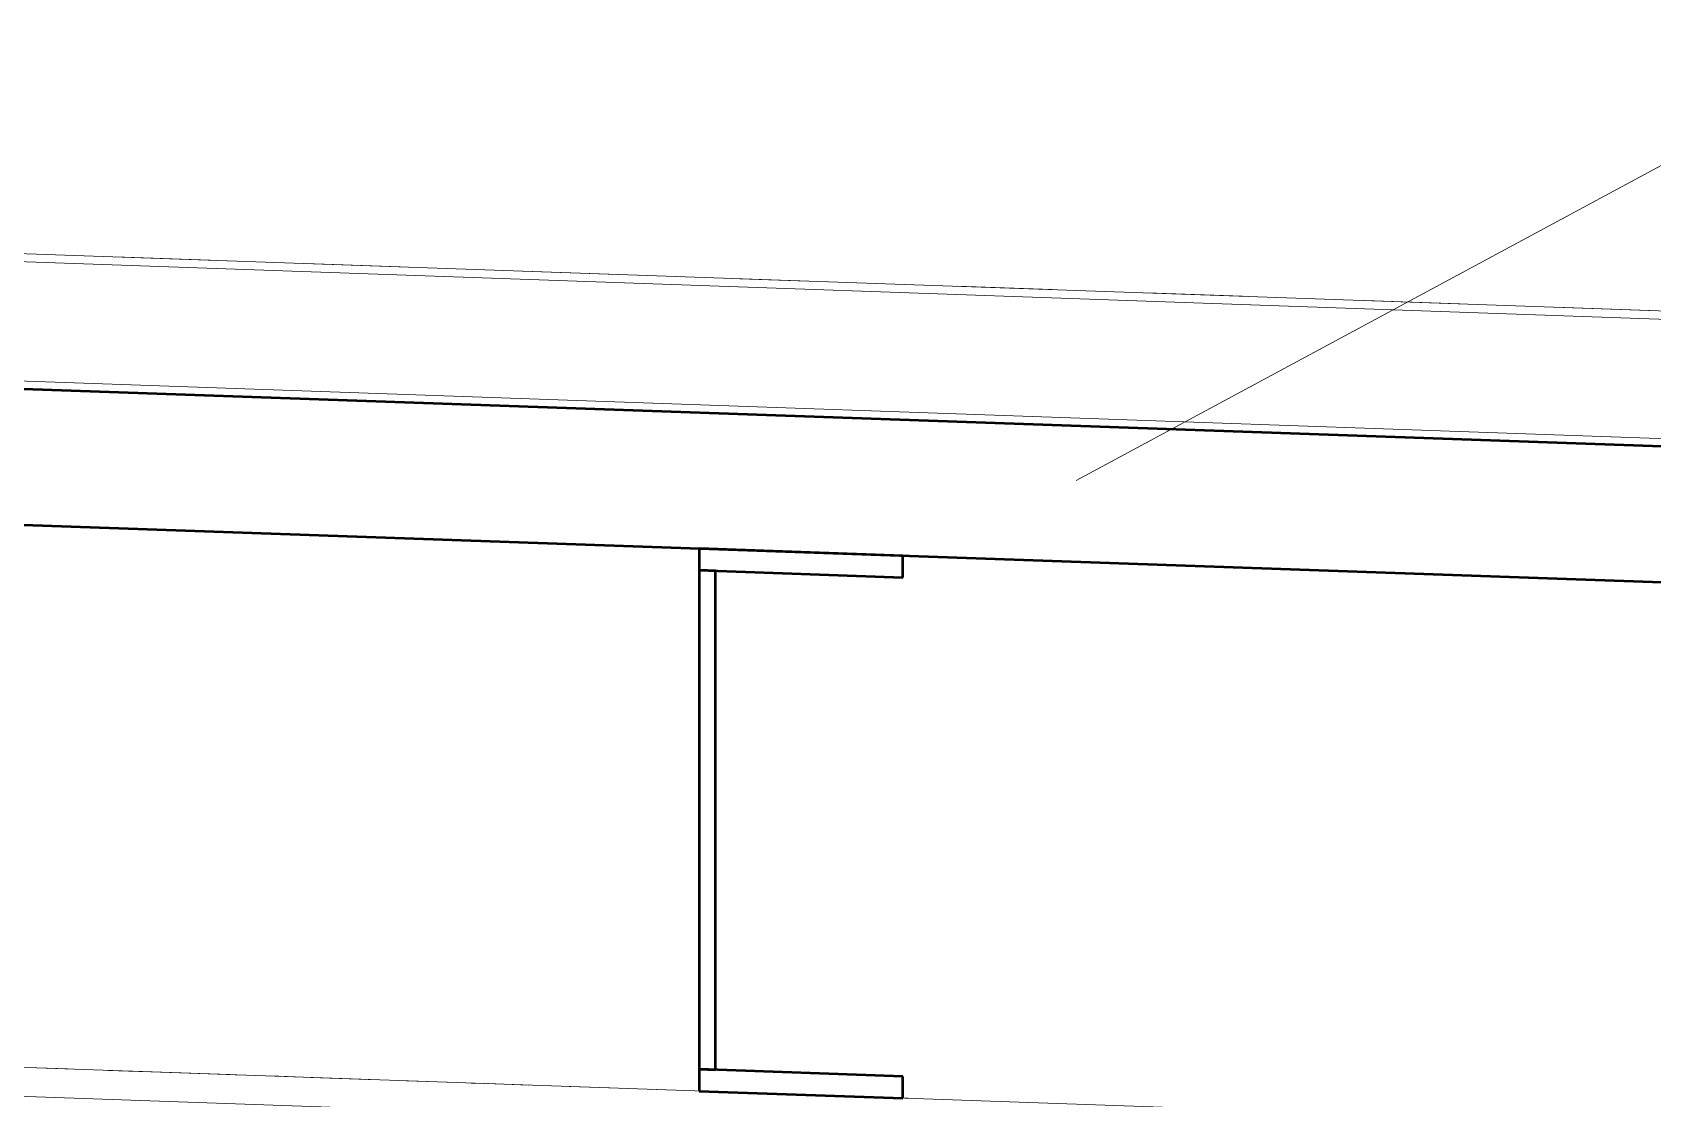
# Model space of a CAD drawing. Header units: metres. Extents: x 10 to 831, y 10 to 584.
# Drawn here: x 265.76 to 295.62, y 465.53 to 485.18 of the extents above; entities that cross this region are included whole.
import ezdxf

# ---------------------------------------------------------------- set-up
doc = ezdxf.new("R2010")
doc.units = ezdxf.units.M
for name, color, linetype, lineweight in [('CUT', 7, 'Continuous', 50), ('TXT', 7, 'Continuous', 18), ('VIS', 8, 'Continuous', 13)]:
    doc.layers.add(name, color=color, linetype=linetype, lineweight=lineweight)

msp = doc.modelspace()

# ---------------------------------------------------------------- linework, layer by layer
at = {"layer": 'CUT'}
for p, q in [((315, 476.877), (165, 482.127)), ((165, 479.627), (315, 474.377)), ((281.8, 475.538), (278.05, 475.67)), ((278.05, 475.67), (278.05, 475.27)), ((281.8, 475.139), (281.8, 475.538)), ((278.35, 475.26), (278.05, 475.27)), ((278.05, 475.27), (278.05, 466.07)), ((278.05, 475.27), (281.8, 475.139)), ((278.35, 466.059), (278.35, 475.26)), ((281.8, 465.938), (278.05, 466.07)), ((278.05, 466.07), (278.05, 465.67)), ((278.05, 466.07), (278.35, 466.059)), ((281.8, 465.539), (281.8, 465.938)), ((278.05, 465.67), (281.8, 465.539))]:
    msp.add_line(p, q, dxfattribs=at)
at = {"layer": 'TXT'}
msp.add_line((285, 476.927), (311, 490.927), dxfattribs=at)
at = {"layer": 'VIS'}
for p, q in [((315.846, 479.347), (162.902, 484.7)), ((161.15, 484.611), (318.85, 479.092)), ((318.85, 476.892), (161.15, 482.411)), ((315, 476.877), (165, 482.127)), ((315, 476.877), (165, 482.127)), ((315, 476.877), (165, 482.127)), ((267.284, 481.047), (269.037, 480.986)), ((270.789, 480.924), (272.541, 480.863)), ((274.794, 480.784), (276.547, 480.722)), ((278.799, 480.644), (280.051, 480.6)), ((282.804, 480.504), (284.556, 480.442)), ((286.308, 480.381), (288.061, 480.32)), ((290.314, 480.241), (292.066, 480.179)), ((293.818, 480.118), (295.57, 480.057)), ((165, 479.627), (314.75, 474.385)), ((165, 479.627), (314.75, 474.385)), ((315, 474.377), (165, 479.627)), ((265.782, 478.6), (267.034, 478.555)), ((269.788, 478.459), (271.039, 478.416)), ((273.793, 478.319), (274.544, 478.293)), ((277.798, 478.179), (279.049, 478.135)), ((281.803, 478.038), (282.554, 478.012)), ((285.308, 477.916), (286.559, 477.872)), ((289.813, 477.759), (290.564, 477.732)), ((293.317, 477.635), (294.068, 477.61)), ((266.053, 476.09), (265.804, 476.098)), ((267.541, 476.038), (267.293, 476.046)), ((268.533, 476.003), (268.285, 476.012)), ((268.533, 476.003), (268.485, 476.005)), ((269.512, 475.969), (268.533, 476.003)), ((271.961, 475.883), (270.737, 475.926)), ((273.92, 475.814), (273.185, 475.841)), ((276.368, 475.729), (275.144, 475.772)), ((275.533, 475.758), (275.284, 475.767)), ((275.533, 475.758), (275.783, 475.75)), ((277.837, 475.678), (277.103, 475.703)), ((278.319, 475.66), (277.837, 475.678)), ((281.8, 475.538), (278.05, 475.67)), ((278.05, 475.27), (278.05, 475.67)), ((278.05, 475.67), (278.05, 475.67)), ((281.8, 475.538), (278.05, 475.67)), ((278.05, 475.27), (278.05, 475.67)), ((280.243, 475.593), (279.522, 475.618)), ((282.03, 475.53), (281.28, 475.557)), ((281.53, 475.548), (281.78, 475.539)), ((281.8, 475.538), (281.8, 475.538)), ((281.8, 475.139), (281.8, 475.538)), ((281.8, 475.139), (281.8, 475.538)), ((282.349, 475.519), (286.599, 475.371)), ((283.13, 475.492), (282.409, 475.517)), ((283.529, 475.478), (282.779, 475.505)), ((283.029, 475.495), (283.779, 475.469)), ((285.029, 475.425), (284.279, 475.452)), ((284.529, 475.443), (285.278, 475.417)), ((285.536, 475.408), (284.815, 475.433)), ((285.48, 475.41), (285.73, 475.401)), ((278.05, 475.27), (278.05, 475.27)), ((278.05, 475.27), (281.8, 475.139)), ((278.35, 475.26), (278.05, 475.27)), ((278.05, 466.07), (278.05, 475.27)), ((278.05, 475.27), (278.05, 475.27)), ((278.35, 475.26), (278.05, 475.27)), ((278.05, 466.07), (278.05, 475.27)), ((281.8, 475.139), (278.05, 475.27)), ((278.35, 475.26), (278.35, 475.26)), ((278.35, 466.059), (278.35, 475.26)), ((278.35, 466.059), (278.35, 475.26)), ((281.8, 475.139), (281.8, 475.139)), ((285.832, 475.398), (286.082, 475.389)), ((286.528, 475.373), (286.278, 475.382)), ((286.528, 475.373), (286.778, 475.365)), ((286.98, 475.358), (286.739, 475.366)), ((286.833, 475.363), (287.083, 475.354)), ((286.859, 475.361), (287.109, 475.353)), ((287.451, 475.341), (286.98, 475.358)), ((287.349, 475.345), (288.1, 475.319)), ((288.027, 475.321), (287.777, 475.329)), ((288.027, 475.321), (288.277, 475.312)), ((288.334, 475.31), (288.584, 475.302)), ((288.359, 475.309), (288.609, 475.3)), ((288.863, 475.292), (288.627, 475.3)), ((288.635, 475.299), (288.885, 475.291)), ((288.85, 475.292), (289.6, 475.265)), ((288.979, 475.288), (289.229, 475.279)), ((290.026, 475.251), (289.276, 475.277)), ((289.333, 475.275), (289.583, 475.266)), ((289.526, 475.269), (290.276, 475.242)), ((290.137, 475.247), (290.387, 475.238)), ((290.334, 475.24), (290.584, 475.231)), ((290.35, 475.24), (291.101, 475.213)), ((290.36, 475.239), (290.61, 475.231)), ((291.525, 475.198), (290.776, 475.224)), ((291.026, 475.216), (291.775, 475.19)), ((291.137, 475.212), (291.387, 475.203)), ((291.478, 475.2), (291.728, 475.192)), ((291.834, 475.188), (292.084, 475.179)), ((291.851, 475.187), (292.601, 475.161)), ((292.157, 475.177), (291.921, 475.184)), ((292.138, 475.177), (292.389, 475.168)), ((292.36, 475.169), (292.611, 475.161)), ((293.025, 475.146), (292.775, 475.154)), ((292.834, 475.153), (293.084, 475.144)), ((293.025, 475.146), (293.274, 475.137)), ((293.139, 475.142), (293.39, 475.133)), ((293.351, 475.135), (294.101, 475.108)), ((294.053, 475.11), (295.303, 475.066)), ((294.14, 475.107), (294.891, 475.081)), ((294.524, 475.094), (294.274, 475.102)), ((294.335, 475.1), (294.585, 475.091)), ((294.361, 475.099), (294.611, 475.091)), ((294.524, 475.094), (294.774, 475.084)), ((294.851, 475.082), (295.601, 475.055)), ((295.335, 475.065), (295.585, 475.057)), ((30, 474.352), (450, 459.652)), ((450, 459.117), (30, 473.817)), ((266.186, 466.085), (262.945, 466.198)), ((266.409, 466.077), (265.659, 466.103)), ((267.908, 466.025), (267.158, 466.051)), ((268.679, 465.998), (267.433, 466.041)), ((269.407, 465.972), (268.657, 465.998)), ((269.664, 465.964), (268.679, 465.998)), ((270.906, 465.92), (270.157, 465.947)), ((272.125, 465.877), (270.894, 465.921)), ((271.906, 465.885), (271.656, 465.894)), ((273.405, 465.832), (272.655, 465.859)), ((278.05, 466.07), (278.05, 466.07)), ((278.05, 466.07), (278.35, 466.059)), ((281.8, 465.938), (278.05, 466.07)), ((278.05, 465.67), (278.05, 466.07)), ((278.05, 466.07), (278.05, 466.07)), ((281.8, 465.938), (278.05, 466.07)), ((278.05, 465.67), (278.05, 466.07)), ((278.35, 466.059), (278.05, 466.07)), ((278.35, 466.059), (278.35, 466.059)), ((281.8, 465.938), (281.8, 465.938)), ((281.8, 465.539), (281.8, 465.938)), ((281.8, 465.539), (281.8, 465.938)), ((274.094, 465.808), (273.848, 465.817)), ((274.904, 465.78), (274.155, 465.807)), ((274.409, 465.798), (274.165, 465.806)), ((276.404, 465.727), (275.654, 465.754)), ((277.404, 465.692), (277.154, 465.702)), ((278.05, 465.67), (278.05, 465.67)), ((278.05, 465.67), (278.853, 465.642)), ((281.8, 465.539), (278.05, 465.67)), ((278.8, 465.644), (278.56, 465.652)), ((278.903, 465.64), (278.653, 465.649)), ((280.402, 465.587), (280.153, 465.596)), ((280.193, 465.595), (281.8, 465.539)), ((280.724, 465.577), (280.484, 465.585)), ((281.901, 465.535), (281.651, 465.544)), ((281.8, 465.539), (281.8, 465.539))]:
    msp.add_line(p, q, dxfattribs=at)

doc.saveas('drawing.dxf')
